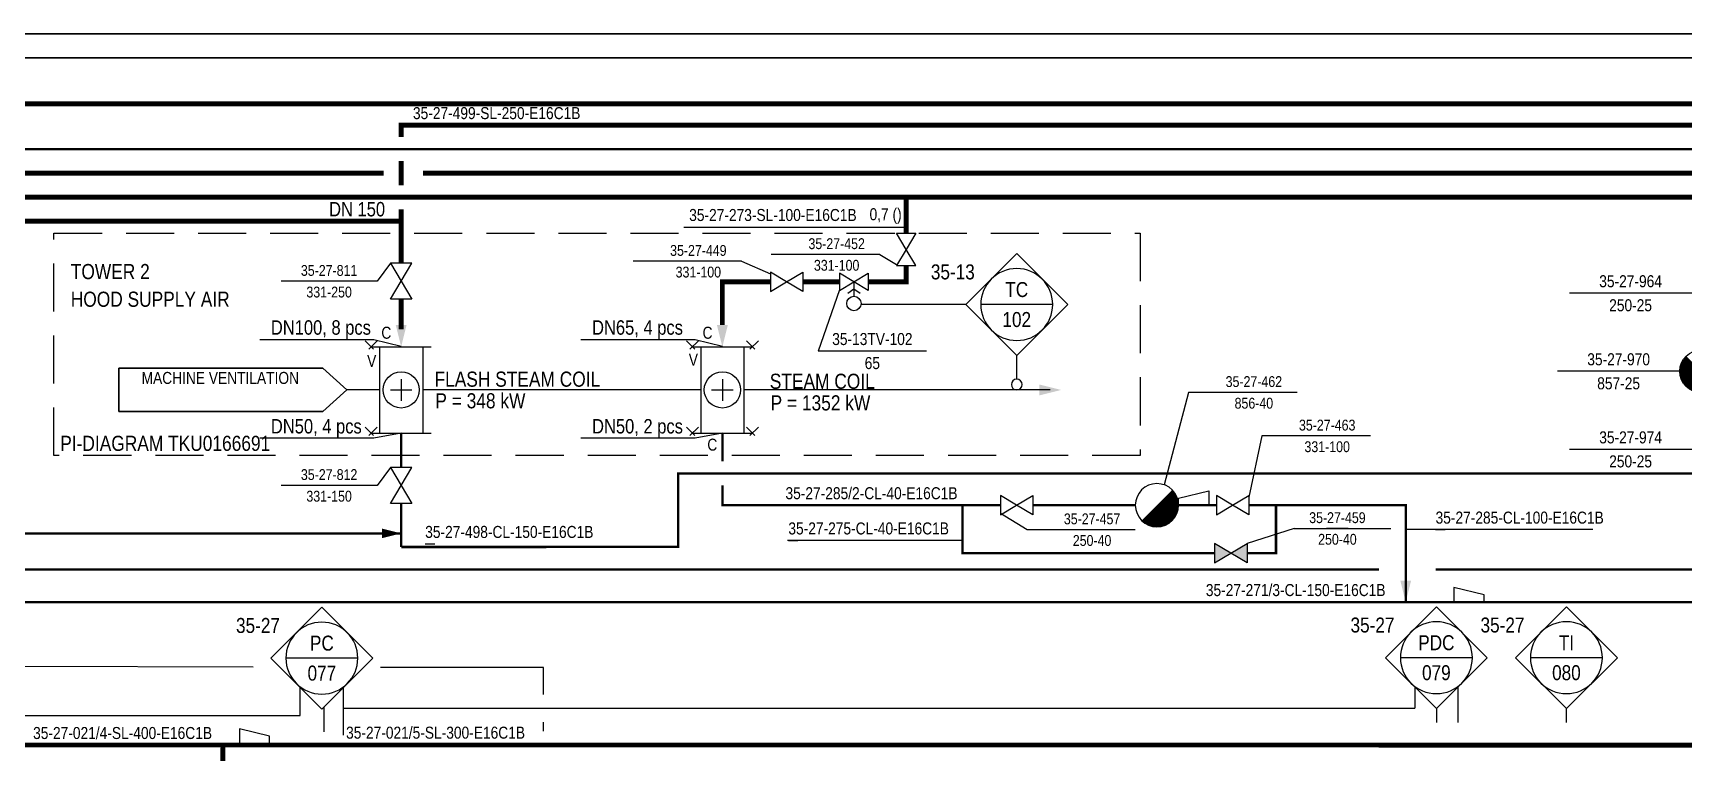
# Model space of a CAD drawing. Header units: millimetres. Extents: x -415 to 12957, y -5 to 599.
# Drawn here: x 7595.5 to 7939.2, y 444.3 to 594.2 of the extents above; entities that cross this region are included whole.
import ezdxf
from ezdxf.enums import TextEntityAlignment as Align

# ---------------------------------------------------------------- set-up
doc = ezdxf.new("R2010")
doc.units = ezdxf.units.MM
doc.header["$LTSCALE"] = 10
doc.header["$MEASUREMENT"] = 0
doc.linetypes.add('DASHDOT2', pattern=[0.5, 0.25, -0.125, 0, -0.125])
doc.linetypes.add('DASHEDX2', pattern=[1.5, 1, -0.5])
doc.layers.get('0').update_dxf_attribs({"linetype": 'CONTINUOUS'})
for name, color, linetype in [('HOYRYPATTERIT', 7, 'CONTINUOUS'), ('P-A-SHEET', 3, 'CONTINUOUS'), ('P-COND', 4, 'CONTINUOUS'), ('P-CVPOS', 7, 'CONTINUOUS'), ('P-DELIVERY_LIMIT', 1, 'DASHDOT2'), ('P-INSTRPOS_TEXTS', 7, 'CONTINUOUS'), ('P-INSTRU', 7, 'CONTINUOUS'), ('P-LINEPOS', 7, 'CONTINUOUS'), ('P-OTHER', 7, 'CONTINUOUS'), ('P-STEAM1', 6, 'CONTINUOUS'), ('P-SYMB', 7, 'CONTINUOUS'), ('P-TEXT', 7, 'CONTINUOUS'), ('P-VALVEPOS', 7, 'CONTINUOUS'), ('P-VENTS', 7, 'CONTINUOUS'), ('PUTKIKARTIOT', 7, 'CONTINUOUS')]:
    doc.layers.add(name, color=color, linetype=linetype)
doc.styles.add('ARIAL', font='ARIALN.TTF')
doc.styles.add('ARIALN', font='ARIALN.TTF')
doc.styles.add('LEGIBLE', font='ARIALN.TTF')
doc.styles.add('MODESTD', font='ARIALN.TTF')
doc.styles.add('ROMANS', font='ARIALN.TTF')
doc.styles.get("Standard").update_dxf_attribs({"font": 'ARIALN.TTF'})

# ---------------------------------------------------------------- blocks, each defined once
blk = doc.blocks.new('PPI_1207A')
at = {"color": 0, "linetype": 'ByBlock'}
for p, q in [((-8.5, 0), (0, 8.5)), ((0, 8.5), (8.5, 0)), ((0, -8.5), (-8.5, 0)), ((-6, 0), (6, 0)), ((8.5, 0), (0, -8.5))]:
    blk.add_line(p, q, dxfattribs=at)
blk.add_circle((0, 0), 6, dxfattribs=at)
blk = doc.blocks.new('ARROW')
blk.add_solid([(-2.5, -1.25), (-2.5, 1.25), (2.5, 0)])
at = {"linetype": 'Continuous', "flags": 1}
blk.add_attdef('SYM_WIDTH', (0, 0), '', height=3, dxfattribs=at)
blk = doc.blocks.new('LPoist')
at = {"const_width": 3.75}
blk.add_lwpolyline([(1.33, 2.42, -1), (-1.33, 5.08, -5.843182)], format="xyb", dxfattribs=at)
blk.add_circle((0, 3.75), 3.75)
blk = doc.blocks.new('höyrypatteri')
for p, q in [((0, 5), (0, -5)), ((0, 5), (5, 5)), ((5, 5), (5, -5)), ((1.25, 0), (3.75, 0)), ((2.5, 1.25), (2.5, -1.25)), ((0, -5), (5, -5))]:
    blk.add_line(p, q)
blk.add_circle((2.5, 0), 2.09)
blk = doc.blocks.new('supistuskartio')
for p, q in [((-2.5, -0.28), (-2.5, -1.464)), ((2.5, -0.28), (-2.5, -0.28)), ((-2.5, -1.464), (2.5, -2.664)), ((2.5, -2.664), (2.5, -0.28))]:
    blk.add_line(p, q)
at = {"linetype": 'Continuous', "style": 'LEGIBLE', "flags": 9}
blk.add_attdef('FC', (0, 3.5), '', height=1.8, dxfattribs=at)
blk = doc.blocks.new('PPI_0103B')
at = {"color": 0, "linetype": 'ByBlock'}
blk.add_circle((0, 0), 1.25, dxfattribs=at)
blk = doc.blocks.new('PPI_0900A')
at = {"color": 0, "linetype": 'ByBlock'}
blk.add_line((-2.5, 0), (2.5, 0), dxfattribs=at)
blk = doc.blocks.new('PPI_1000A')
at = {"color": 0, "linetype": 'ByBlock'}
blk.add_line((-1, 0), (1, 0), dxfattribs=at)
blk = doc.blocks.new('*U61')
at = {"color": 0}
for points in [[(5, 4.5), (0, 0)], [(47.5, 4.5), (5, 4.5)], [(47.5, -4.5), (47.5, 4.5)], [(0, 0), (5, -4.5)], [(5, -4.5), (47.5, -4.5)]]:
    blk.add_lwpolyline(points, close=True, dxfattribs=at)
at = {"color": 7, "style": 'ARIALN'}
for tag, p in [('TEKSTI1', (26.25, 2.5)), ('TEKSTI2', (26.25, -2.5))]:
    blk.add_attdef(tag, text='', height=2.5, dxfattribs=at).set_placement(p, align=Align.MIDDLE_CENTER)
at = {"color": 1, "style": 'ARIALN'}
blk.add_attdef('KAAVIO', text='', height=1.5, dxfattribs=at).set_placement((26.25, -5), align=Align.TOP_CENTER)
blk = doc.blocks.new('PPI_1100A')
at = {"color": 0, "linetype": 'ByBlock'}
blk.add_line((0, 0), (2, 0), dxfattribs=at)
blk = doc.blocks.new('P7A1100')
at = {"color": 0, "linetype": 'ByBlock'}
for points in [[(-3, -1.8), (-3, 1.8), (0, 0)], [(3, -1.8), (3, 1.8), (0, 0)]]:
    blk.add_lwpolyline(points, close=True, dxfattribs=at)
blk = doc.blocks.new('PRO66DD')
h = blk.add_hatch(color=0)
h.paths.add_polyline_path([(-3, 1.8), (-3, -1.8), (0, 0)])
h.paths.add_polyline_path([(3, -1.8), (3, 1.8), (0, 0)])
at = {"layer": 'P-VENTS', "color": 0, "linetype": 'Continuous'}
for points in [[(-3, -1.8), (-3, 1.8), (0, 0)], [(3, -1.8), (3, 1.8), (0, 0)]]:
    blk.add_lwpolyline(points, close=True, dxfattribs=at)
blk = doc.blocks.new('p7a1370')
at = {"color": 0, "linetype": 'ByBlock'}
for p, q in [((1.25, 1.25), (-1.25, -1.25)), ((-1.25, 1.25), (1.25, -1.25))]:
    blk.add_line(p, q, dxfattribs=at)
blk = doc.blocks.new('PPI_2100A')
at = {"color": 0, "linetype": 'ByBlock'}
blk.add_line((0, 0), (2, 0), dxfattribs=at)
blk = doc.blocks.new('P7A1305')
at = {"color": 0, "linetype": 'ByBlock'}
blk.add_solid([(-4, -1), (-4, 1), (0, 0)], dxfattribs=at)
blk = doc.blocks.new('CVE6398')
at = {"color": 0, "linetype": 'Continuous'}
blk.add_lwpolyline([(-1.5, 4.5, -1), (1.5, 4.5, -1), (-1.5, 4.5)], format="xyb", close=True, dxfattribs=at)
for points in [[(-1.27, 2.39), (0, 1.5), (1.27, 2.39)], [(0, 0), (0, 3)]]:
    blk.add_lwpolyline(points, dxfattribs=at)
at = {"layer": 'P-VENTS', "color": 0, "linetype": 'Continuous'}
for points in [[(-3, -1.8), (-3, 1.8), (0, 0)], [(3, -1.8), (3, 1.8), (0, 0)]]:
    blk.add_lwpolyline(points, close=True, dxfattribs=at)

msp = doc.modelspace()

# ---------------------------------------------------------------- linework, layer by layer
at = {"layer": 'P-A-SHEET', "color": 7, "const_width": 0.35}
for points in [[(-410, 0), (12952.06, 0), (12952.06, 594), (-410, 594)], [(-405, 5), (12947.06, 5), (12947.06, 589), (-405, 589)]]:
    msp.add_lwpolyline(points, close=True, dxfattribs=at)
at = {"layer": 'P-COND', "const_width": 0.5}
for points in [[(7344.51, 567.5), (7344.51, 570), (8495.21, 570)], [(7530.88, 537.5), (7524.63, 537.5), (7524.63, 490), (7529.63, 490), (7539.63, 489.95), (7672.13, 490)], [(7672.13, 487.17), (7672.13, 487.17), (7729.78, 487.19), (7729.78, 502.5), (8517.71, 502.5), (8517.71, 482.5), (8522.71, 482.5), (8760.21, 482.36), (8761.81, 482.36)], [(7336.62, 478.21), (7336.62, 482.5), (7875.7, 482.5)], [(7887.48, 482.5), (8375.71, 482.5)], [(6459.81, 475.71), (9883.8, 475.71)]]:
    msp.add_lwpolyline(points, dxfattribs=at)
at = {"layer": 'P-COND', "linetype": 'Continuous', "const_width": 0.5}
for points in [[(7672.13, 510.87), (7672.13, 503.75)], [(7738.99, 510.87), (7738.99, 505)], [(7672.13, 496.25), (7672.13, 487.17)], [(7803.62, 495.87), (7824.95, 495.87)], [(7833.95, 495.87), (7841.82, 495.87)]]:
    msp.add_lwpolyline(points, dxfattribs=at)
at = {"layer": 'P-COND', "linetype": 'Continuous'}
for points in [[(7738.99, 500, 0.5, 0.5, 0), (7738.99, 495.87, 0.5, 0.5, 0), (7796.87, 495.87, 0, 0, 0)], [(7788.99, 495.87, 0.5, 0.5, 0), (7788.99, 485.87, 0.5, 0.5, 0), (7841.46, 485.87, 0, 0, 0)], [(7848.21, 485.87, 0.5, 0.5, 0), (7854.24, 485.87, 0.5, 0.5, 0), (7854.24, 495.87, 0, 0, 0)], [(7848.57, 495.87, 0.5, 0.5, 0), (7881.24, 495.87, 0.5, 0.5, 0), (7881.26, 475.71, 0, 0, 0)]]:
    msp.add_lwpolyline(points, format="xyseb", dxfattribs=at)
at = {"layer": 'P-CVPOS'}
msp.add_lwpolyline([(7763.37, 540.69), (7758.96, 527.97)], dxfattribs=at)
at = {"layer": 'P-DELIVERY_LIMIT'}
for points in [[(7665.88, 528.87), (7678.38, 528.87)], [(7732.74, 528.87), (7745.24, 528.87)], [(7665.88, 510.87), (7678.38, 510.87)], [(7732.74, 510.87), (7745.24, 510.87)]]:
    msp.add_lwpolyline(points, dxfattribs=at)
at = {"layer": 'P-INSTRU', "linetype": 'Continuous'}
for points in [[(7789.66, 537.65), (7768.02, 537.65)], [(7800.27, 522.12), (7800.27, 527.04)], [(7660.12, 450.54), (7660.12, 457.93)], [(7883.12, 458.02), (7883.12, 453.63)], [(7656.12, 448.69), (7656.12, 453.93)], [(7883.12, 453.54), (7660.12, 453.54)], [(7887.62, 453.52), (7887.62, 450.63)], [(7914.69, 450.63), (7914.69, 453.52)]]:
    msp.add_lwpolyline(points, dxfattribs=at)
at = {"layer": 'P-INSTRU'}
for points in [[(7641.32, 462.18), (7593.22, 462.27)], [(7458, 452.1), (7651.09, 452.1), (7651.09, 457.96)], [(7892.12, 458.02), (7892.12, 450.63)]]:
    msp.add_lwpolyline(points, dxfattribs=at)
at = {"layer": 'P-LINEPOS'}
for points in [[(7788.99, 488.54), (7752.54, 488.54)], [(7920.2, 490.79), (7881.25, 490.79)]]:
    msp.add_lwpolyline(points, dxfattribs=at)
at = {"layer": 'P-OTHER'}
for p, q in [((7701.77, 462.1), (7667.82, 462.1)), ((7701.77, 456.45), (7701.77, 462.1)), ((7660.12, 448.01), (7660.12, 450.54)), ((7701.77, 448.81), (7701.77, 450.74))]:
    msp.add_line(p, q, dxfattribs=at)
for points in [[(7730.98, 553.79), (7777.24, 553.79)], [(7781.46, 527.97), (7758.96, 527.97)], [(7781.46, 527.97), (7758.96, 527.97)]]:
    msp.add_lwpolyline(points, dxfattribs=at)
at = {"layer": 'P-OTHER', "linetype": 'DASHEDX2'}
msp.add_lwpolyline([(7599.86, 552.5), (7825.96, 552.5), (7825.96, 506.22), (7599.86, 506.22)], close=True, dxfattribs=at)
at = {"layer": 'P-OTHER', "linetype": 'Continuous'}
for points in [[(7642.69, 530.4), (7666.44, 530.4), (7672.15, 528.97)], [(7709.55, 530.4), (7733.3, 530.4), (7739.02, 528.97)], [(7667.63, 519.87), (7660.83, 519.87)], [(7734.49, 519.87), (7676.63, 519.87)], [(7807.25, 519.87), (7743.49, 519.87)], [(7672.13, 510.87), (7666.44, 509.85), (7642.69, 509.85)], [(7738.99, 510.87), (7733.3, 509.85), (7709.55, 509.85)]]:
    msp.add_lwpolyline(points, dxfattribs=at)
at = {"layer": 'P-STEAM1', "linetype": 'Continuous', "const_width": 1}
for points in [[(6459.81, 579.44), (9965.01, 579.44)], [(6459.81, 565), (7668.46, 565)], [(7676.65, 565), (9964.98, 565)], [(6459.81, 560), (9735.21, 560), (9735.21, 542.5), (9906.3, 542.5)], [(7777.24, 552.5), (7777.24, 560)], [(7755.74, 542.37), (7763.38, 542.37)], [(7635.01, 434.21), (7635.02, 446.3)], [(6459.81, 446.03), (9965.01, 445.79)]]:
    msp.add_lwpolyline(points, dxfattribs=at)
at = {"layer": 'P-STEAM1', "const_width": 1}
for points in [[(7672.13, 572.5), (7672.13, 575), (9965.01, 575)], [(7672.13, 562.5), (7672.13, 567.5)], [(7672.13, 546.25), (7672.13, 557.5)], [(7672.13, 538.75), (7672.13, 532.5)]]:
    msp.add_lwpolyline(points, dxfattribs=at)
at = {"layer": 'P-STEAM1', "linetype": 'Continuous'}
for points in [[(7589.63, 532.5, 1, 1, 0), (7589.63, 555, 1, 1, 0), (7672.13, 555, 0, 0, 0)], [(7769.37, 542.37, 1, 1, 0), (7777.24, 542.37, 1, 1, 0), (7777.24, 545.75, 0, 0, 0)], [(7738.99, 533.37, 1, 1, 0), (7738.99, 542.37, 1, 1, 0), (7748.99, 542.37, 0, 0, 0)]]:
    msp.add_lwpolyline(points, format="xyseb", dxfattribs=at)
at = {"layer": 'P-VALVEPOS'}
for points in [[(7742.99, 546.66), (7720.39, 546.66)], [(7742.99, 546.66), (7748.99, 544.06)], [(7771.78, 548.07), (7749.18, 548.07)], [(7771.78, 548.07), (7775.56, 545.75)], [(7669.88, 546.25), (7667.13, 542.5), (7647.13, 542.5)], [(7938.31, 523.75), (7912.81, 523.75)], [(7858.63, 519.36), (7836.03, 519.36), (7830.97, 500.1)], [(7873.89, 510.3), (7851.29, 510.3), (7848.57, 497.55)], [(7669.88, 503.75), (7667.13, 500), (7647.13, 500)], [(7802.45, 490.78), (7796.87, 494.18)], [(7824.95, 490.78), (7802.35, 490.78)], [(7858.02, 491.03), (7848.21, 487.89)], [(7858.02, 491.03), (7878.12, 491.03)]]:
    msp.add_lwpolyline(points, dxfattribs=at)
at = {"layer": 'P-VALVEPOS', "linetype": 'Continuous'}
for points in [[(7940.78, 540), (7915.31, 540)], [(7940.78, 507.5), (7915.31, 507.5)]]:
    msp.add_lwpolyline(points, dxfattribs=at)

# ---------------------------------------------------------------- block references
at = {"layer": 'HOYRYPATTERIT', "xscale": 1.800000000000182, "yscale": 1.800000000000182, "zscale": 1.800000000000182}
for p in [(7667.63, 519.87), (7734.49, 519.87)]:
    msp.add_blockref('höyrypatteri', p, dxfattribs=at)
at = {"layer": 'P-COND', "linetype": 'Continuous', "xscale": -0.900000000000091, "yscale": 0.900000000000091, "zscale": 0.900000000000091, "rotation": 89.99999999999937}
msp.add_blockref('ARROW', (7881.24, 477.92), dxfattribs=at)
at = {"layer": 'P-CVPOS', "color": 140, "xscale": -1}
msp.add_blockref('PPI_1000A', (7770.21, 527.97), dxfattribs=at)
at = {"layer": 'P-DELIVERY_LIMIT'}
for p in [(7665.88, 528.87), (7732.74, 528.87), (7745.24, 528.87), (7665.88, 510.87), (7732.74, 510.87), (7745.24, 510.87)]:
    msp.add_blockref('p7a1370', p, dxfattribs=at)
at = {"layer": 'P-INSTRU', "color": 140, "xscale": -1.2478, "yscale": 1.2478, "zscale": 1.2478}
for p in [(7800.27, 537.65), (7655.62, 464.04), (7887.62, 464.13), (7914.69, 464.13)]:
    msp.add_blockref('PPI_1207A', p, dxfattribs=at)
at = {"layer": 'P-INSTRU', "color": 1, "xscale": -0.899999999999636, "yscale": 0.899999999999636, "zscale": 0.899999999999636}
msp.add_blockref('PPI_0103B', (7800.27, 521), dxfattribs=at)
at = {"layer": 'P-LINEPOS', "color": 140}
for name, p in [('PPI_1100A', (7674.58, 575)), ('PPI_1100A', (7732.08, 553.79)), ('PPI_2100A', (7752.13, 495.87)), ('PPI_1100A', (7752.73, 488.54)), ('PPI_1100A', (7887.45, 490.79)), ('PPI_1100A', (7677.13, 487.81)), ('PPI_2100A', (7839.63, 475.71)), ('PPI_2100A', (7595.51, 445.95))]:
    msp.add_blockref(name, p, dxfattribs=at)
at = {"layer": 'P-OTHER'}
ref = msp.add_blockref('*U61', (7660.83, 519.87), dxfattribs=dict(at, xscale=-1))
ref.add_attrib('TEKSTI1', 'MACHINE VENTILATION', dxfattribs={"layer": '0', "color": 7, "height": 2.5, "style": 'ARIALN'}).set_placement((7634.48, 522.37), align=Align.MIDDLE_CENTER)
at = {"layer": 'P-OTHER', "linetype": 'Continuous', "xscale": -0.8999999999996362, "yscale": 0.8999999999996362, "zscale": 0.8999999999996362, "rotation": 180}
msp.add_blockref('ARROW', (7807.25, 519.87), dxfattribs=at)
at = {"layer": 'P-STEAM1', "linetype": 'Continuous', "xscale": -0.900000000000091, "yscale": 0.900000000000091, "zscale": 0.900000000000091, "rotation": 89.99999999999937}
for p in [(7672.13, 531.12), (7738.99, 531.12)]:
    msp.add_blockref('ARROW', p, dxfattribs=at)
at = {"layer": 'P-SYMB'}
for p, xscale, yscale, zscale in [((7942.81, 519.25), 1.199999999998909, 1.200000000000045, 1.2), ((7829.45, 491.37), -1.199999999999818, 1.199999999999818, 1.199999999999818)]:
    msp.add_blockref('LPoist', p, dxfattribs=dict(at, xscale=xscale, yscale=yscale, zscale=zscale))
at = {"layer": 'P-SYMB', "rotation": 359.8960031241411}
msp.add_blockref('P7A1305', (7672.13, 490), dxfattribs=at)
at = {"layer": 'P-VALVEPOS', "color": 140, "xscale": -0.9, "yscale": 0.9, "zscale": 0.9}
for p in [(7733.99, 546.66), (7762.78, 548.07), (7657.13, 542.5), (7849.63, 519.36), (7864.89, 510.3), (7657.13, 500), (7815.95, 490.78), (7867.02, 491.03)]:
    msp.add_blockref('PPI_0900A', p, dxfattribs=at)
at = {"layer": 'P-VALVEPOS', "color": 140, "linetype": 'Continuous', "rotation": 180}
for p in [(7928.05, 540), (7928.05, 507.5)]:
    msp.add_blockref('PPI_0900A', p, dxfattribs=at)
at = {"layer": 'P-VALVEPOS', "color": 140, "rotation": 180}
msp.add_blockref('PPI_0900A', (7925.56, 523.75), dxfattribs=at)
at = {"layer": 'P-VENTS'}
for name, p, xscale, yscale, zscale, rotation in [('P7A1100', (7777.24, 549.12), 1.125, 1.125, 1.125, 270), ('P7A1100', (7672.13, 542.5), 1.25, 1.25, 1.25, 90), ('P7A1100', (7752.37, 542.37), 1.125, 1.125, 1.125, 180), ('P7A1100', (7672.13, 500), 1.25, 1.25, 1.25, 90), ('P7A1100', (7800.24, 495.87), 1.125, 1.125, 1.125, 180), ('P7A1100', (7845.2, 495.87), 1.125, 1.125, 1.125, 180), ('PRO66DD', (7844.83, 485.87), 1.125000000000022, 1.125000000000022, 1.125000000000022, 180)]:
    msp.add_blockref(name, p, dxfattribs=dict(at, xscale=xscale, yscale=yscale, zscale=zscale, rotation=rotation))
at = {"layer": 'P-VENTS', "rotation": 180}
msp.add_blockref('CVE6398', (7766.37, 542.37), dxfattribs=at)
at = {"layer": 'PUTKIKARTIOT', "rotation": 180}
for p, xscale, yscale, zscale in [((7837.09, 495.51), -1.258389262000037, 1.258389262000037, 1.258389262000037), ((7894.39, 475.36), 1.258389262000037, 1.258389262000037, 1.258389262000037), ((7641.6, 445.95), 1.258389262000492, 1.258389262000492, 1.258389262000492)]:
    msp.add_blockref('supistuskartio', p, dxfattribs=dict(at, xscale=xscale, yscale=yscale, zscale=zscale))

# ---------------------------------------------------------------- texts
at = {"layer": 'P-CVPOS', "color": 140, "style": 'ARIAL'}
for s, p in [('35-13TV-102', (7770.21, 530.47)), ('65', (7770.21, 525.47))]:
    msp.add_text(s, height=2.5, dxfattribs=at).set_placement(p, align=Align.MIDDLE)
at = {"layer": 'P-DELIVERY_LIMIT', "style": 'ROMANS'}
for p in [(7668, 530.53), (7734.87, 530.53), (7735.86, 507.23)]:
    msp.add_attdef('C', p, '', height=2.5, dxfattribs=at)
for p in [(7666.95, 524.65), (7733.91, 524.9)]:
    msp.add_attdef('V', text='', height=2.5, dxfattribs=at).set_placement(p, align=Align.RIGHT)
at = {"layer": 'P-INSTRPOS_TEXTS', "style": 'ARIAL'}
for s, p in [('35-13', (7791.53, 542.89)), ('35-27', (7646.89, 469.28)), ('35-27', (7878.89, 469.37)), ('35-27', (7905.95, 469.37))]:
    msp.add_text(s, height=3.119, dxfattribs=at).set_placement(p, align=Align.RIGHT)
for s, p in [('TC', (7800.27, 540.77)), ('102', (7800.27, 534.53)), ('PC', (7655.62, 467.16)), ('PDC', (7887.62, 467.25)), ('TI', (7914.69, 467.25)), ('077', (7655.62, 460.92)), ('079', (7887.62, 461.01)), ('080', (7914.69, 461.01))]:
    msp.add_text(s, height=3.119, dxfattribs=at).set_placement(p, align=Align.MIDDLE)
at = {"layer": 'P-LINEPOS', "color": 140, "style": 'ARIAL'}
for s, p in [('35-27-499-SL-250-E16C1B', (7674.58, 577.5)), ('35-27-273-SL-100-E16C1B', (7732.08, 556.29)), ('0,7 ()', (7769.63, 556.45)), ('35-27-285/2-CL-40-E16C1B', (7752.13, 498.37)), ('35-27-498-CL-150-E16C1B', (7677.13, 490.31)), ('35-27-275-CL-40-E16C1B', (7752.73, 491.04)), ('35-27-285-CL-100-E16C1B', (7887.45, 493.29)), ('35-27-271/3-CL-150-E16C1B', (7839.63, 478.21)), ('35-27-021/4-SL-400-E16C1B', (7595.51, 448.45)), ('35-27-021/5-SL-300-E16C1B', (7660.66, 448.52))]:
    msp.add_text(s, height=2.5, dxfattribs=at).set_placement(p, align=Align.MIDDLE_LEFT)
at = {"layer": 'P-OTHER', "linetype": 'Continuous', "style": 'MODESTD'}
for s, p in [('TOWER 2', (7603.35, 542.94)), ('HOOD SUPPLY AIR', (7603.35, 537.18)), ('FLASH STEAM COIL', (7679.07, 520.54)), ('STEAM COIL', (7748.86, 520.1)), ('P = 348 kW', (7679.24, 516.04)), ('P = 1352 kW', (7749.03, 515.6)), ('PI-DIAGRAM TKU0166691', (7601.16, 507.18))]:
    msp.add_text(s, height=3.15, dxfattribs=at).set_placement(p)
at = {"layer": 'P-TEXT', "style": 'ARIALN'}
msp.add_text('DN 150', height=3, dxfattribs=at).set_placement((7657.13, 557.5), align=Align.MIDDLE_LEFT)
for s, p in [('DN100, 8 pcs', (7645.01, 531.37)), ('DN65, 4 pcs', (7711.87, 531.37)), ('DN50, 4 pcs', (7645.01, 510.81)), ('DN50, 2 pcs', (7711.87, 510.81))]:
    msp.add_text(s, height=3, dxfattribs=at).set_placement(p)
at = {"layer": 'P-VALVEPOS', "color": 140, "style": 'ARIAL'}
for s, height, p in [('35-27-449', 2.25, (7733.99, 548.91)), ('35-27-452', 2.25, (7762.78, 550.32)), ('331-100', 2.25, (7762.78, 545.82)), ('35-27-811', 2.25, (7657.13, 544.75)), ('331-100', 2.25, (7733.99, 544.41)), ('35-27-964', 2.5, (7928.05, 542.5)), ('331-250', 2.25, (7657.13, 540.25)), ('250-25', 2.5, (7928.05, 537.5)), ('35-27-970', 2.5, (7925.56, 526.25)), ('35-27-462', 2.25, (7849.63, 521.61)), ('857-25', 2.5, (7925.56, 521.25)), ('856-40', 2.25, (7849.63, 517.11)), ('35-27-463', 2.25, (7864.89, 512.55)), ('331-100', 2.25, (7864.89, 508.05)), ('35-27-974', 2.5, (7928.05, 510)), ('250-25', 2.5, (7928.05, 505)), ('35-27-812', 2.25, (7657.13, 502.25)), ('331-150', 2.25, (7657.13, 497.75)), ('35-27-457', 2.25, (7815.95, 493.03)), ('35-27-459', 2.25, (7867.02, 493.28)), ('250-40', 2.25, (7815.95, 488.53)), ('250-40', 2.25, (7867.02, 488.78))]:
    msp.add_text(s, height=height, dxfattribs=at).set_placement(p, align=Align.MIDDLE)

doc.saveas('drawing.dxf')
